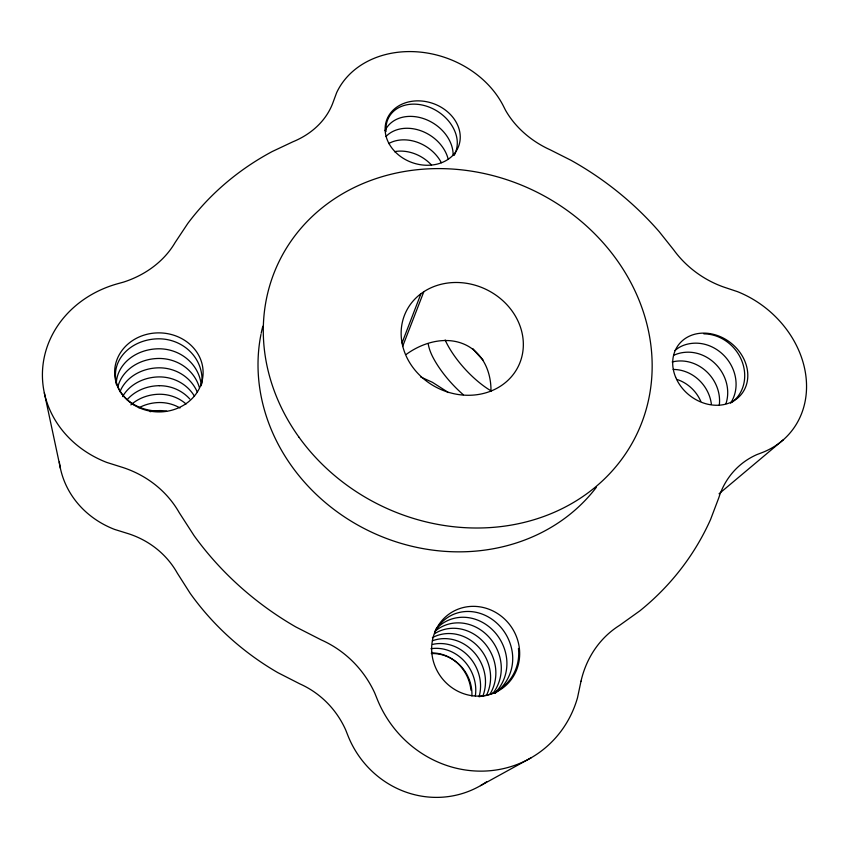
<?xml version="1.0" encoding="UTF-8"?>
<svg xmlns="http://www.w3.org/2000/svg" width="849" height="849" viewBox="0 0 849 849"><rect width="100%" height="100%" fill="white"/><g stroke="black" fill="none" stroke-linecap="round" stroke-linejoin="round"><path stroke-width="1.27" d="M402.012 343.007L420.955 293.712L423.831 291.706A62.433 54.92 25.6 0 1 522.39 334.538A62.433 54.92 25.6 0 1 442.669 390.243A62.433 54.92 25.6 0 1 420.955 293.712M402.596 346.519L423.831 291.706M719.071 493.757L783.489 439.644M406.395 354.288C423.884 341.574 448.76 334.973 468.574 346.424A39.977 37.579 60 0 1 479.314 355.455C487.655 365.325 491.147 378.495 490.987 391.23M480.513 785.654L531.092 757.817M420.573 376.914L432.438 382.315L446.404 391.251A38.46 13.552 37.9 0 1 448.145 392.578M44.318 392.822L60.417 468.383M486.71 781.727A95.873 91.703 65.5 0 1 347.634 734.863L345.702 729.96A96.51 92.87 -65.7 0 0 299.793 683.848L277.825 672.641A263.859 243.408 25.6 0 1 190.123 593.271L177.345 573.192A95.024 88.434 -25.2 0 0 128.846 533.851L114.594 529.415A92.944 84.953 -4.1 0 1 59.324 461.994M431.334 653.528A39.638 37.94 63.8 0 1 471.906 696.01M596.327 487.337A188.213 168.134 25.6 0 1 373.613 533.108A188.213 168.134 25.6 0 1 260.961 334.41M261.195 333.233A188.213 168.134 25.6 0 1 262.808 326.239M463.299 394.732A54.304 19.941 47.5 0 1 433.404 358.193A54.103 28.304 39.3 0 1 428.214 343.877M490.987 390.827A53.901 20.588 47.5 0 1 447.136 344.089A53.71 28.824 39.2 0 1 445.163 339.982M483.007 359.923A53.519 21.214 47.6 0 1 472.914 348.737M159.548 411.065A43.554 36.136 0.1 0 1 115.443 375.205A43.554 36.136 0.1 0 1 158.837 338.804A43.193 40.688 0.9 0 1 201.786 383.939M119.953 391.739A41.484 34.851 -0.7 0 1 159.124 367.819A41.155 38.98 -1.3 0 1 197.191 391.856M116.26 384.226A42.843 35.7 -0.1 0 1 158.933 348.78A42.492 40.105 0.2 0 1 201.309 385.722M199.388 387.537A41.813 39.532 -0.5 0 0 159.028 358.458A42.153 35.276 -0.4 0 0 117.862 386.9M194.495 396.26A40.529 38.438 -2.1 0 0 159.219 376.903A40.837 34.448 -1 0 0 122.585 396.579M138.875 407.807A39.022 33.27 -1.8 0 1 159.474 402.522A38.736 36.91 -4.6 0 1 180.009 407.987M159.304 385.701A39.914 37.918 -2.9 0 1 189.794 398.988M127.127 399.72A40.211 34.045 -1.2 0 1 159.304 385.69M186.048 403.975A39.309 37.409 -3.7 0 0 159.389 394.244A39.606 33.652 -1.5 0 0 130.873 404.899M166.627 411.149A38.173 36.422 -5.4 0 0 159.548 410.587A38.449 32.888 -2.1 0 0 150.146 411.701M386.04 131.499A37.823 29.46 31.8 0 1 418.398 104.406A37.823 29.46 31.8 0 1 457.133 139.915A37.335 31.572 4.8 0 1 454.247 155.346M394.605 151.621A35.7 28.463 31.9 0 1 431.472 165.014M388.693 143.555A36.21 28.707 31.9 0 1 441.363 162.721M385.032 130.619A37.271 29.206 31.8 0 1 422.537 118.276A37.271 29.206 31.8 0 1 452.952 151.653A36.804 31.254 4.6 0 1 453.09 155.569M385.998 136.487A36.73 28.962 31.9 0 1 421.093 130.842A36.73 28.962 31.9 0 1 448.187 159.177M674.955 350.552A39.192 30.299 30.3 0 1 695.862 343.155A38.608 34.374 50.3 0 1 730.533 364.104A38.608 34.374 50.3 0 1 730.554 403.158M703.863 333.869A39.192 34.788 50 0 1 741.729 360.623A39.192 34.788 50 0 1 731.626 402.585M673.204 369.453A36.953 33.196 51.2 0 1 711.398 404.326M725.991 403.572A38.035 33.981 50.6 0 0 688.083 352.176A38.598 30.023 30.4 0 0 673.873 355.243M719.294 405.238A37.494 33.589 50.9 0 0 680.537 360.942A38.025 29.747 30.5 0 0 672.175 361.961M676.674 379.354A36.443 32.824 51.5 0 1 700.807 401.375M434.847 631.921A44.732 40.253 62.5 0 1 478.762 612.967A44.732 40.253 62.5 0 1 512.456 653.688A43.978 43.097 48.6 0 1 494.946 693.315M518.452 648.424A44.732 43.777 46.5 0 1 484.662 695.745M483.75 695.925A44.732 43.777 46.5 0 1 479.123 696.562M435.123 631.157A43.278 39.118 63.6 0 1 475.737 627.05A43.278 39.118 63.6 0 1 501.059 663.716A42.546 41.813 53.6 0 1 492.813 693.569M490.361 693.559A41.866 41.187 56.5 0 0 495.636 668.492A42.588 38.576 64.1 0 0 434.635 633.641M494.818 693.155A43.246 42.45 51 0 0 506.662 658.792A43.989 39.68 63 0 0 478.496 620.449A43.989 39.68 63 0 0 436.046 629.098M432.385 637.652A41.919 38.046 64.7 0 1 490.382 673.108A41.208 40.582 59.7 0 1 486.36 695.554M432.746 644.37A40.646 37.027 65.8 0 1 480.364 681.917A39.977 39.404 66.6 0 1 479.08 696.753M475.334 695.936A39.394 38.842 70.1 0 0 475.578 686.119A40.041 36.528 66.4 0 0 430.931 648.721M483.261 695.044A40.582 39.988 63.1 0 0 485.288 677.587A41.272 37.526 65.3 0 0 432.449 640.772M431.451 652.966A39.457 36.051 67 0 1 470.951 690.205M581.003 681.195L577.522 697.676A110.603 104.448 56.7 0 1 481.383 771.136A110.603 104.448 56.7 0 1 377.041 698.727L374.77 693.092A111.219 108.237 -66.6 0 0 321.293 639.934L295.813 626.944A302.074 270.682 25.6 0 1 194.081 535.677L179.277 512.732A110.083 101.445 -19 0 0 123.222 467.608L106.741 462.418A106.932 95.438 -0.1 0 1 42.588 369.453A106.932 95.438 -0.1 0 1 118.223 283.577L123.572 282.101A97.327 81.366 2 0 0 175.106 242.549L187.841 223.383A302.074 270.682 25.6 0 1 272.2 151.547L292.905 141.783A88.965 71.687 11.6 0 0 332.532 103.79L336.671 92.594A92.063 75.274 19.5 0 1 418.43 51.938A92.063 75.274 19.5 0 1 503.574 106.39L505.537 110.274A83.032 65.437 25.4 0 0 550.141 149.785L571.037 160.312A302.074 270.682 25.6 0 1 659.227 231.703L673.66 249.839A85.165 67.644 33.8 0 0 723.932 287.121L737.558 291.674A96.277 80.252 38.8 0 1 805.659 374.292A96.277 80.252 38.8 0 1 761.129 452.984L756.83 454.618A96.913 80.857 48.7 0 0 718.806 497.758L710.592 519.439A302.074 270.682 25.6 0 1 639.753 610.93L619.494 625.416A105.923 93.316 60 0 0 581.003 681.195M299.028 437.246A198.613 175.074 25.6 0 0 634.362 439.071A198.613 175.074 25.6 0 0 439.782 168.601A198.613 175.074 25.6 0 0 299.028 437.246M431.759 652.043A45.708 43.161 55 0 0 500.348 689.696A45.708 43.161 55 0 0 494.871 611.959A45.708 43.161 55 0 0 431.759 652.043M675.645 377.232A39.977 33.376 38.5 0 0 740.19 395.645A39.977 33.376 38.5 0 0 714.9 334.718A39.977 33.376 38.5 0 0 675.645 377.232M395.114 151.791A38.279 31.349 19.6 0 0 458.556 146.41A38.279 31.349 19.6 0 0 414.376 101.01A38.279 31.349 19.6 0 0 395.114 151.791M134.291 405.217A44.244 39.532 0.6 0 0 203.017 375.067A44.244 39.532 0.6 0 0 139.278 336.915A44.244 39.532 0.6 0 0 134.291 405.217"/></g></svg>
